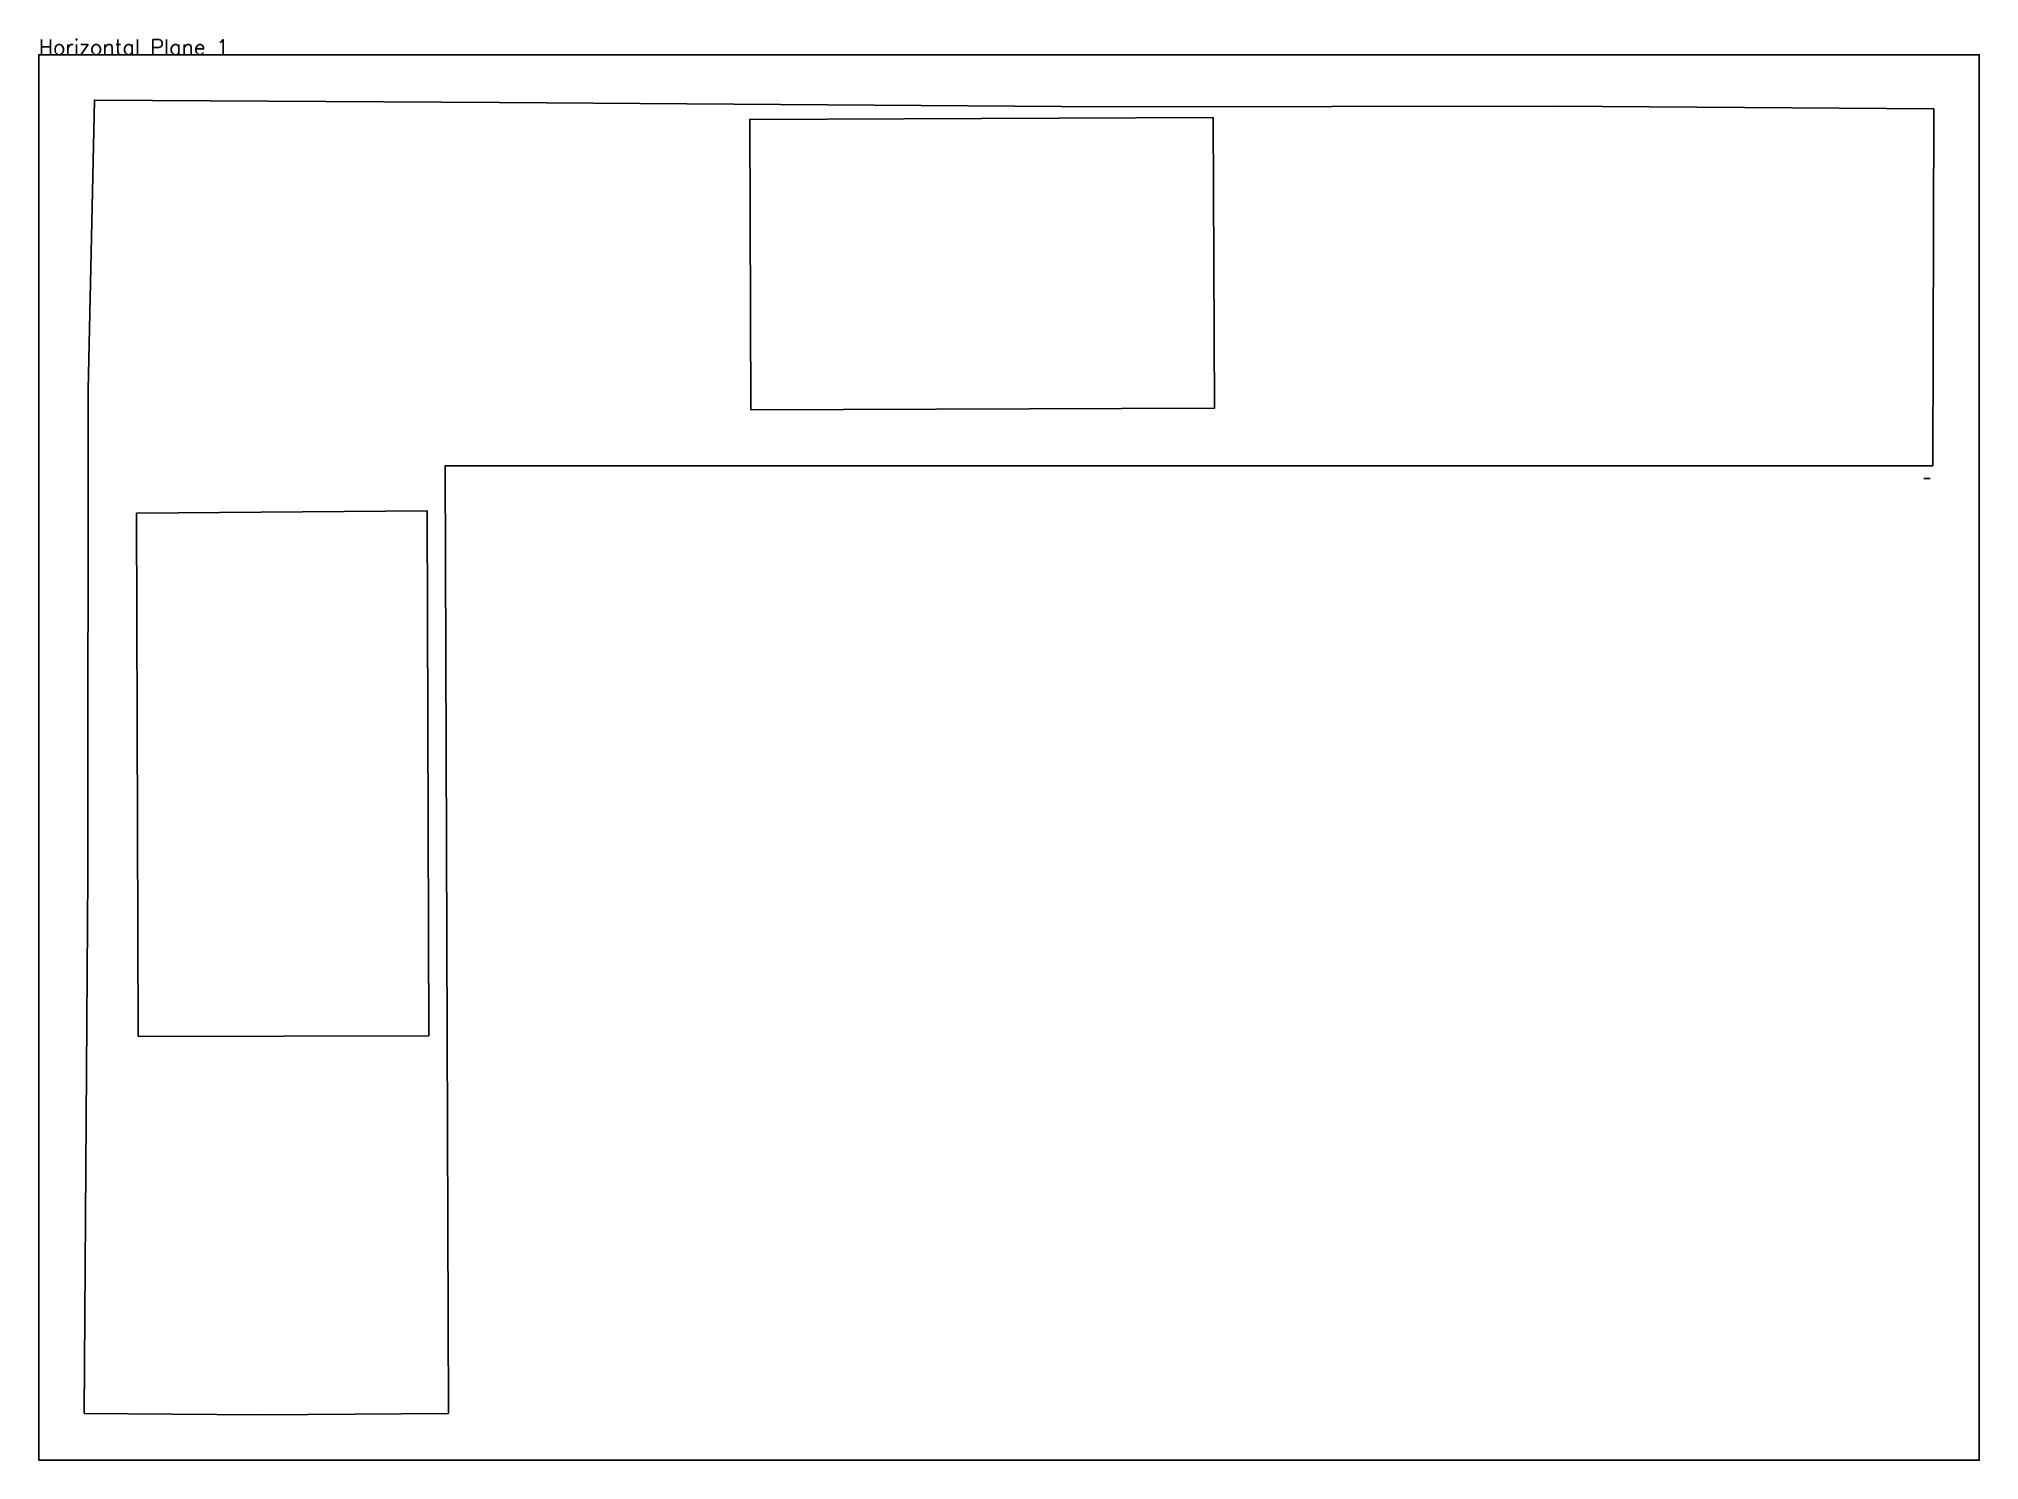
# Model space of a CAD drawing. Header units: millimetres. Extents: x -1164 to 2040, y -2053 to 295.
import ezdxf

# ---------------------------------------------------------------- set-up
doc = ezdxf.new("R2010")
doc.units = ezdxf.units.MM
for name, color, linetype in [('Frames', 253, 'Continuous'), ('Layer 0', 8, 'Continuous'), ('Layer 1', 72, 'Continuous'), ('Layer 2', 12, 'Continuous'), ('Layer 3', 152, 'Continuous'), ('Layer 5', 202, 'Continuous'), ('Layer 6', 30, 'Continuous')]:
    doc.layers.add(name, color=color, linetype=linetype)
doc.styles.get("Standard").update_dxf_attribs({"font": 'simplex.shx'})

msp = doc.modelspace()

# ---------------------------------------------------------------- linework, layer by layer
at = {"layer": 'Frames', "linetype": 'Continuous'}
msp.add_lwpolyline([(-1164, -2053.1), (2040.2, -2053.1), (2040.2, 268.3), (-1164, 268.3)], close=True, dxfattribs=at)
at = {"layer": 'Layer 0', "linetype": 'Continuous'}
msp.add_lwpolyline([(1959.1, -431.7), (1948.9, -431.8)], dxfattribs=at)
at = {"layer": 'Layer 1', "linetype": 'Continuous'}
msp.add_lwpolyline([(1963.8, -410.6), (-492.8, -410.6), (-487.6, -1976)], dxfattribs=at)
at = {"layer": 'Layer 2', "linetype": 'Continuous'}
msp.add_lwpolyline([(-1089, -1976.2), (-1082.8, -1086.1), (-1082.7, -284.5), (-1072.1, 193.3), (-403.4, 189.3), (602.2, 181.9), (1339.9, 183.2), (1965.2, 178.9)], dxfattribs=at)
at = {"layer": 'Layer 3', "linetype": 'Continuous'}
for points in [[(11.8, -318.5), (777.4, -315.6), (775.1, 164.4), (10.1, 161.5)], [(-519.7, -1352.2), (-999.7, -1353.2), (-1002.6, -488.9), (-522.6, -485.2)]]:
    msp.add_lwpolyline(points, close=True, dxfattribs=at)
at = {"layer": 'Layer 5', "linetype": 'Continuous'}
msp.add_lwpolyline([(1965.2, 178.9), (1963.8, -410.6)], dxfattribs=at)
at = {"layer": 'Layer 6', "linetype": 'Continuous'}
msp.add_lwpolyline([(-487.6, -1976), (-797.3, -1978.1), (-1089, -1976.2)], dxfattribs=at)

# ---------------------------------------------------------------- texts
at = {"layer": 'Frames', "linetype": 'Continuous'}
msp.add_text('Horizontal Plane 1', height=25, dxfattribs=at).set_placement((-1164, 268.3))

doc.saveas('drawing.dxf')
